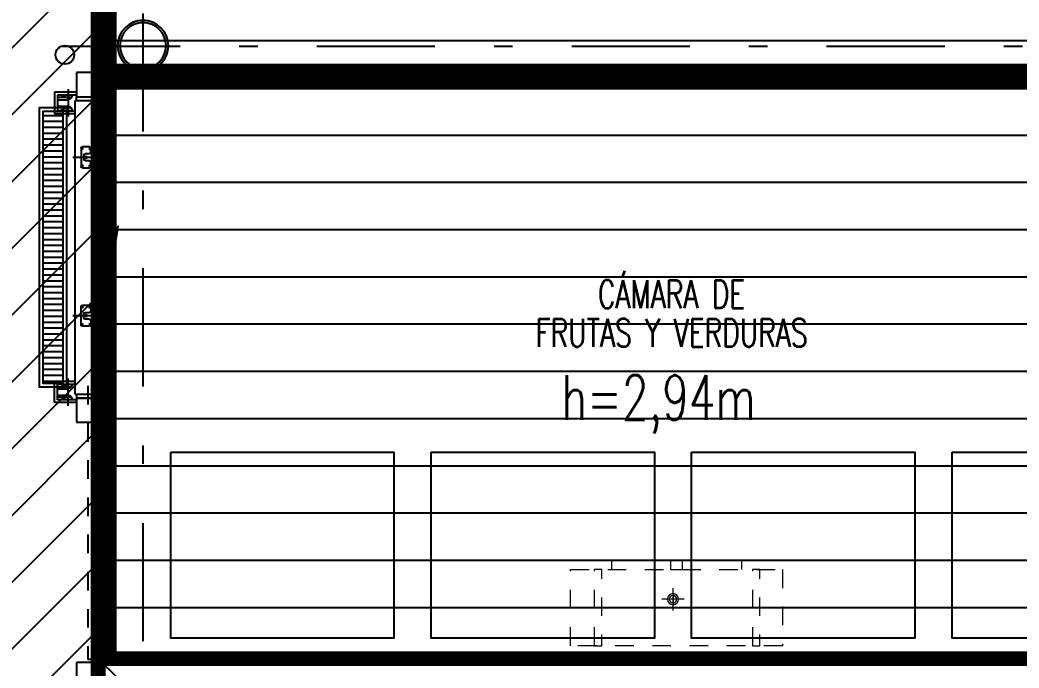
# Model space of a CAD drawing. Header units: millimetres. Extents: x -77 to 207, y -160 to 187.
# Drawn here: x -43.1 to -37.73, y 11.36 to 14.84 of the extents above; entities that cross this region are included whole.
import ezdxf
from ezdxf.enums import TextEntityAlignment as Align
from ezdxf.xclip import XClip

# ---------------------------------------------------------------- set-up
doc = ezdxf.new("R2010")
doc.units = ezdxf.units.MM
doc.header["$LTSCALE"] = 0.1
for name, pattern in [('X REF - ANELO INST bind$0$X REF - ANELO$0$DASHDOT2', [12.7, 6.35, -3.175, 0, -3.175]), ('X REF - ANELO INST bind$0$X REF - ANELO$0$DASHED', [0.75, 0.5, -0.25]), ('X REF - ANELO INST bind$0$X REF - ANELO$0$PLANO BASE ROCA II-2$0$HIDDEN', [0.375, 0.25, -0.125])]:
    doc.linetypes.add(name, pattern=pattern)
for name, color, linetype in [('C01 Foil blanco', 30, 'Continuous'), ('C07 P media Tº', 140, 'Continuous'), ('X REF - ANELO INST bind$0$X REF - ANELO$0$A-CAMARA', 7, 'Continuous'), ('X REF - ANELO INST bind$0$X REF - ANELO$0$C-CÁMARA', 8, 'Continuous'), ('X REF - ANELO INST bind$0$X REF - ANELO$0$C-METALICA', 8, 'Continuous'), ('X REF - ANELO INST bind$0$X REF - ANELO$0$D-POSTE HG10', 8, 'Continuous'), ('X REF - ANELO INST bind$0$X REF - ANELO$0$E-GENERAL', 8, 'Continuous'), ('X REF - ANELO INST bind$0$X REF - ANELO$0$E-REJILLAS', 8, 'Continuous'), ('X REF - ANELO INST bind$0$X REF - ANELO$0$MET-COLUMNA METALICA', 7, 'Continuous'), ('X REF - ANELO INST bind$0$X REF - ANELO$0$MET-EJE CABRIADAS', 8, 'X REF - ANELO INST bind$0$X REF - ANELO$0$DASHDOT2'), ('X REF - ANELO INST bind$0$X REF - ANELO$0$R-NOMBRE LOCAL', 7, 'Continuous')]:
    doc.layers.add(name, color=color, linetype=linetype)
doc.layers.add('X REF - ANELO INST bind$0$X REF - ANELO$0$E-EVAPORADORES', color=8, linetype='Continuous', lineweight=15)
doc.styles.get("Standard").update_dxf_attribs({"font": 'arial.ttf'})
doc.styles.add('X REF - ANELO INST bind$0$X REF - ANELO$0$VAUX', font='romans.shx', dxfattribs={"width": 0.85})

# ---------------------------------------------------------------- blocks, each defined once
blk = doc.blocks.new('X REF - ANELO INST bind$0$X REF - ANELO$0$CMET REDONDA')
at = {"layer": 'X REF - ANELO INST bind$0$X REF - ANELO$0$MET-COLUMNA METALICA'}
h = blk.add_hatch(color=256, dxfattribs=at)
h.paths.add_polyline_path([(0, 0.1241), (0, 0.1366, -0.414214), (0.1365, 0.0001), (0.124, 0.0001, 0.414214)])
h.paths.add_polyline_path([(0, -0.1364), (0, -0.1239, 0.414214), (0.124, 0.0001), (0.1365, 0.0001, -0.414214)])
h.paths.add_polyline_path([(0, -0.1239), (0, -0.1364, -0.414214), (-0.1365, 0.0001), (-0.124, 0.0001, 0.414214)])
h.paths.add_polyline_path([(0, 0.1366), (0, 0.1241, 0.414214), (-0.124, 0.0001), (-0.1365, 0.0001, -0.414214)])
h = blk.add_hatch(color=256, dxfattribs=at)
h.paths.add_polyline_path([(0, 0.124), (0, 0.1365, -0.414214), (0.1365, 0), (0.124, 0, 0.414214)])
h.paths.add_polyline_path([(0, -0.1365), (0, -0.124, 0.414214), (0.124, 0), (0.1365, 0, -0.414214)])
h.paths.add_polyline_path([(0, -0.124), (0, -0.1365, -0.414214), (-0.1365, 0), (-0.124, 0, 0.414214)])
h.paths.add_polyline_path([(0, 0.1365), (0, 0.124, 0.414214), (-0.124, 0), (-0.1365, 0, -0.414214)])
for centre, radius in [((0, 0.0001), 0.1365), ((0, 0), 0.1365), ((0, 0.0001), 0.124), ((0, 0), 0.124)]:
    blk.add_circle(centre, radius, dxfattribs=at)
blk = doc.blocks.new('X REF - ANELO INST bind$0$X REF - ANELO$0$rejilla 150x015')
at = {"layer": 'X REF - ANELO INST bind$0$X REF - ANELO$0$E-REJILLAS'}
h = blk.add_hatch(dxfattribs=at)
h.set_pattern_fill('LINE', color=256, scale=0.01, angle=180, style=0)
h.set_pattern_definition([(180, (2012.012498, 1180.220005), (-4e-18, -0.03175), [])])
h.paths.add_polyline_path([(2012.0125, 1178.76), (2012.1225, 1178.76), (2012.1225, 1180.22), (2012.0125, 1180.22)])
for points in [[(2011.9925, 1178.74), (2011.9925, 1180.24), (2012.1425, 1180.24), (2012.1425, 1178.74)], [(2012.0125, 1178.76), (2012.0125, 1180.22), (2012.1225, 1180.22), (2012.1225, 1178.76)]]:
    blk.add_lwpolyline(points, close=True, dxfattribs=at)
blk = doc.blocks.new('X REF - ANELO INST bind$0$X REF - ANELO$0$P Cam Corred 150')
at = {"layer": 'X REF - ANELO INST bind$0$X REF - ANELO$0$A-CAMARA'}
for p, q in [((0.0599, 1.86), (0.0599, 1.66)), ((-0.0001, 1.66), (0.0599, 1.66)), ((0.0599, 0.16), (-0.0001, 0.16)), ((0.0599, -0.04), (0.0599, 0.16))]:
    blk.add_line(p, q, dxfattribs=at)
at = {"layer": 'X REF - ANELO INST bind$0$X REF - ANELO$0$C-CÁMARA'}
for p, q in [((0.0599, 1.7205), (0.0599, 1.85)), ((0.0599, 1.85), (0.1756, 1.85)), ((0.1756, 1.85), (0.1757, 1.7205)), ((0.1757, 1.7205), (0.0599, 1.7205)), ((0.1757, 1.7205), (0.0599, 1.7205)), ((0.1757, 1.745), (0.2947, 1.745)), ((0.1757, 1.729), (0.2788, 1.729)), ((0.1757, 1.7), (0.1757, 1.7205)), ((0.2219, 1.7613), (0.2219, 1.6142)), ((0.2301, 1.7163), (0.2621, 1.729)), ((0.2788, 1.729), (0.2788, 1.6452)), ((0.2947, 1.745), (0.2948, 1.6292)), ((0.06, 0.1519), (0.0599, 1.7082)), ((0.0836, 1.6682), (0.0599, 1.6682)), ((0.1844, 1.7), (0.0836, 1.7)), ((0.0837, 0.12), (0.0836, 1.7)), ((0.1845, 0.12), (0.1844, 1.7)), ((0.2043, 1.7163), (0.2788, 1.7163)), ((0.2788, 1.7041), (0.2287, 1.7041)), ((0.2788, 1.6701), (0.2287, 1.6701)), ((0.0599, 1.66), (-0.0001, 1.66)), ((-0.0001, 1.66), (-0.0001, 1.64)), ((-0.0001, 1.64), (0.0599, 1.64)), ((0.0599, 1.64), (0.0599, 1.66)), ((0.2788, 1.6452), (0.1844, 1.6452)), ((0.2948, 1.6292), (0.1844, 1.6292)), ((0.2061, 1.6608), (0.2788, 1.6608)), ((0.2287, 1.6608), (0.2662, 1.6452)), ((0.0872, 1.3383), (0.0872, 1.4515)), ((0.0872, 1.4515), (0.0931, 1.4515)), ((0.0931, 1.4515), (0.0931, 1.4285)), ((0.1061, 1.4511), (0.1446, 1.4511)), ((0.0931, 1.4285), (0.0931, 1.3613)), ((0.0991, 1.4176), (0.0991, 1.4442)), ((0.1088, 1.4133), (0.1303, 1.4133)), ((0.1373, 1.4063), (0.1373, 1.3835)), ((0.1516, 1.4442), (0.1516, 1.3453)), ((0.0931, 1.3613), (0.0931, 1.3383)), ((0.0991, 1.3453), (0.0991, 1.3722)), ((0.1303, 1.3765), (0.1088, 1.3765)), ((-0.0158, 1.321), (-0.0158, 0.8028)), ((0.0931, 1.3383), (0.0872, 1.3383)), ((0.1446, 1.3383), (0.1061, 1.3383)), ((-0.0158, 0.8028), (-0.0484, 1.0252)), ((0.0932, 0.5985), (0.0872, 0.5985)), ((0.0872, 0.5985), (0.0872, 0.4853)), ((0.0932, 0.5755), (0.0932, 0.5985)), ((0.0991, 0.5915), (0.0991, 0.5646)), ((0.1446, 0.5985), (0.1061, 0.5985)), ((0.1516, 0.4927), (0.1516, 0.5915)), ((0.0932, 0.5083), (0.0932, 0.5755)), ((0.1304, 0.5603), (0.1088, 0.5603)), ((0.1374, 0.5305), (0.1374, 0.5533)), ((0.0872, 0.4853), (0.0932, 0.4853)), ((0.0932, 0.4853), (0.0932, 0.5083)), ((0.0991, 0.5193), (0.0991, 0.4927)), ((0.1061, 0.4857), (0.1446, 0.4857)), ((0.1088, 0.5235), (0.1304, 0.5235)), ((0.0599, 0.18), (-0.0001, 0.18)), ((-0.0001, 0.18), (-0.0001, 0.16)), ((0.2949, 0.1908), (0.1845, 0.1908)), ((0.2789, 0.1748), (0.1845, 0.1748)), ((0.222, 0.0587), (0.222, 0.2058)), ((0.2288, 0.1592), (0.2663, 0.1748)), ((0.2789, 0.091), (0.2789, 0.1748)), ((0.2949, 0.075), (0.2949, 0.1908)), ((-0.0001, 0.16), (0.0599, 0.16)), ((0.0837, 0.1519), (0.06, 0.1519)), ((0.1845, 0.12), (0.0837, 0.12)), ((0.1758, 0.12), (0.1758, 0.075)), ((0.2062, 0.1592), (0.2789, 0.1592)), ((0.2789, 0.15), (0.2288, 0.15)), ((0.2789, 0.1159), (0.2288, 0.1159)), ((0.06, 0.0995), (0.1758, 0.0996)), ((0.1758, 0.0996), (0.06, 0.0995)), ((0.06, -0.03), (0.06, 0.0995)), ((0.1758, 0.0996), (0.1758, -0.03)), ((0.1758, 0.091), (0.2789, 0.091)), ((0.1758, 0.075), (0.2949, 0.075)), ((0.2044, 0.1037), (0.2789, 0.1037)), ((0.2302, 0.1037), (0.2622, 0.091)), ((0.1758, -0.03), (0.06, -0.03))]:
    blk.add_line(p, q, dxfattribs=at)
at = {"layer": 'X REF - ANELO INST bind$0$X REF - ANELO$0$C-CÁMARA', "linetype": 'X REF - ANELO INST bind$0$X REF - ANELO$0$PLANO BASE ROCA II-2$0$HIDDEN'}
for p in [(0.1163, 0.1652), (0.0601, -1.3065)]:
    blk.add_line(p, (0.1164, -1.3065), dxfattribs=at)
at = {"layer": 'X REF - ANELO INST bind$0$X REF - ANELO$0$C-CÁMARA'}
for points in [[(0.0503, 1.5162), (0.0503, 1.611), (0.0367, 1.611), (0.0367, 1.5162)], [(0.023, 1.5224), (0.023, 1.4276), (0.0094, 1.4276), (0.0094, 1.5224)], [(0.0503, 1.3391), (0.0503, 1.4339), (0.0367, 1.4339), (0.0367, 1.3391)], [(0.023, 1.3453), (0.023, 1.2505), (0.0094, 1.2505), (0.0094, 1.3453)], [(0.0503, 1.162), (0.0503, 1.2567), (0.0367, 1.2567), (0.0367, 1.162)], [(0.023, 1.1682), (0.0231, 1.0734), (0.0095, 1.0734), (0.0095, 1.1682)], [(0.0503, 0.9848), (0.0503, 1.0796), (0.0367, 1.0796), (0.0367, 0.9848)], [(0.0231, 0.9911), (0.0231, 0.8963), (0.0095, 0.8963), (0.0095, 0.9911)], [(0.0503, 0.8077), (0.0503, 0.9025), (0.0367, 0.9025), (0.0367, 0.8077)], [(0.0231, 0.814), (0.0231, 0.7192), (0.0095, 0.7192), (0.0095, 0.814)], [(0.0504, 0.6306), (0.0503, 0.7254), (0.0368, 0.7254), (0.0368, 0.6306)], [(0.0231, 0.6368), (0.0231, 0.5421), (0.0095, 0.5421), (0.0095, 0.6368)], [(0.0504, 0.4535), (0.0504, 0.5483), (0.0368, 0.5483), (0.0368, 0.4535)], [(0.0231, 0.4597), (0.0231, 0.3649), (0.0095, 0.3649), (0.0095, 0.4597)], [(0.0504, 0.2764), (0.0504, 0.3712), (0.0368, 0.3712), (0.0368, 0.2764)], [(0.0231, 0.2826), (0.0231, 0.1878), (0.0095, 0.1878), (0.0095, 0.2826)]]:
    blk.add_lwpolyline(points, close=True, dxfattribs=at)
for centre, radius in [((0.107, 1.4421), 0.00291), ((0.1246, 1.3941), 0.00441), ((0.1437, 1.4421), 0.00291), ((0.107, 1.3474), 0.00291), ((0.1437, 1.3474), 0.00291), ((0.107, 0.5895), 0.00291), ((0.1437, 0.5895), 0.00291), ((0.1246, 0.5427), 0.00441), ((0.107, 0.4947), 0.00291), ((0.1437, 0.4947), 0.00291)]:
    blk.add_circle(centre, radius, dxfattribs=at)
for centre, radius, start, end in [((0.2251, 1.7275), 0.0236, 176.3728, 278.8291), ((0.2251, 1.6467), 0.0236, 81.1796, 183.636), ((0.1061, 1.4442), 0.00699, 90.0044, 180.0044), ((0.1446, 1.4442), 0.00699, 0.0044, 90.0044), ((0.1108, 1.4311), 0.0179, 171.8182, 263.331), ((0.1303, 1.4063), 0.00699, 0.0044, 90.0044), ((0.1108, 1.3587), 0.0179, 96.6777, 188.1905), ((0.1061, 1.3453), 0.00699, 180.0044, 270.0044), ((0.1303, 1.3835), 0.00699, 270.0044, 0.0044), ((0.1446, 1.3453), 0.00699, 270.0044, 0.0044), ((0.1061, 0.5915), 0.00699, 90.0044, 180.0044), ((0.1446, 0.5915), 0.00699, 0.0044, 90.0044), ((0.1109, 0.5781), 0.0179, 171.8182, 263.331), ((0.1304, 0.5533), 0.00699, 0.0044, 90.0044), ((0.1109, 0.5058), 0.0179, 96.6777, 188.1905), ((0.1061, 0.4927), 0.00699, 180.0044, 270.0044), ((0.1304, 0.5305), 0.00699, 270.0044, 0.0044), ((0.1446, 0.4927), 0.00699, 270.0044, 0.0044), ((0.2252, 0.1733), 0.0236, 176.3728, 278.8291), ((0.2252, 0.0925), 0.0236, 81.1796, 183.636)]:
    blk.add_arc(centre, radius, start, end, dxfattribs=at)
at = {"layer": 'X REF - ANELO INST bind$0$X REF - ANELO$0$C-METALICA', "color": 8}
for p, q in [((0.0582, 1.3941), (0.1969, 1.3941)), ((0.0583, 0.5427), (0.1969, 0.5427))]:
    blk.add_line(p, q, dxfattribs=at)
blk.add_blockref('X REF - ANELO INST bind$0$X REF - ANELO$0$rejilla 150x015', (-2011.7645, -1178.58))
blk = doc.blocks.new('X REF - ANELO INST bind$0$X REF - ANELO$0$cortina 2.00')
at = {"layer": 'X REF - ANELO INST bind$0$X REF - ANELO$0$C-CÁMARA', "elevation": 0.0008}
for points in [[(2008.2405, 1451.4917), (2008.2405, 1451.4717), (2008.3005, 1451.4717), (2008.3005, 1451.4917)], [(2008.2405, 1449.4917), (2008.2405, 1449.5117), (2008.3005, 1449.5117), (2008.3005, 1449.4917)]]:
    blk.add_lwpolyline(points, dxfattribs=at)
for points in [[(2008.2491, 1451.2411), (2008.2491, 1451.457), (2008.2691, 1451.457), (2008.2691, 1451.2411)], [(2008.2778, 1451.0507), (2008.2778, 1451.2707), (2008.2978, 1451.2707), (2008.2978, 1451.0507)], [(2008.2491, 1450.8769), (2008.2491, 1451.0769), (2008.2691, 1451.0769), (2008.2691, 1450.8769)], [(2008.2778, 1450.7169), (2008.2778, 1450.9169), (2008.2978, 1450.9169), (2008.2978, 1450.7169)], [(2008.2491, 1450.5499), (2008.2491, 1450.7499), (2008.2691, 1450.7499), (2008.2691, 1450.5499)], [(2008.2778, 1450.3795), (2008.2778, 1450.5795), (2008.2978, 1450.5795), (2008.2978, 1450.3795)], [(2008.2491, 1450.2056), (2008.2491, 1450.4056), (2008.2691, 1450.4056), (2008.2691, 1450.2056)], [(2008.2778, 1450.0456), (2008.2778, 1450.2456), (2008.2978, 1450.2456), (2008.2978, 1450.0456)], [(2008.2491, 1449.8787), (2008.2491, 1450.0787), (2008.2691, 1450.0787), (2008.2691, 1449.8787)], [(2008.2778, 1449.7152), (2008.2778, 1449.9152), (2008.2978, 1449.9152), (2008.2978, 1449.7152)], [(2008.2491, 1449.5518), (2008.2491, 1449.7518), (2008.2691, 1449.7518), (2008.2691, 1449.5518)]]:
    blk.add_lwpolyline(points, close=True, dxfattribs=at)
blk = doc.blocks.new('X REF - ANELO INST bind$0$X REF - ANELO$0$EVAPORADOR')
at = {"layer": 'X REF - ANELO INST bind$0$X REF - ANELO$0$E-EVAPORADORES', "linetype": 'X REF - ANELO INST bind$0$X REF - ANELO$0$DASHED'}
for p, q in [((-0.41, 0), (-0.41, -1.14)), ((0, 0), (-0.41, 0)), ((0, -1.14), (0, 0)), ((-0.46, -0.54), (-0.46, -0.22)), ((-0.46, -0.22), (-0.41, -0.22)), ((-0.41, -0.54), (-0.46, -0.54)), ((-0.41, -0.54), (-0.41, -0.6)), ((-0.46, -0.92), (-0.46, -0.6)), ((-0.46, -0.6), (-0.41, -0.6)), ((-0.46, -0.92), (-0.41, -0.92)), ((-0.41, -1.14), (0, -1.14))]:
    blk.add_line(p, q, dxfattribs=at)
at = {"layer": 'X REF - ANELO INST bind$0$X REF - ANELO$0$E-EVAPORADORES', "linetype": 'Continuous', "lineweight": 5, "ltscale": 0.01}
for p, q in [((-0.2502, -0.611), (-0.2502, -0.491)), ((-0.1902, -0.551), (-0.3102, -0.551)), ((-0.2752, -0.551), (-0.2252, -0.551))]:
    blk.add_line(p, q, dxfattribs=at)
at = {"layer": 'X REF - ANELO INST bind$0$X REF - ANELO$0$E-EVAPORADORES', "linetype": 'X REF - ANELO INST bind$0$X REF - ANELO$0$DASHED', "flags": 128}
for points in [[(0, -0.1277), (0, -0.1677), (-0.41, -0.1677), (-0.41, -0.1277)], [(0, -0.9782), (0, -1.0182), (-0.41, -1.0182), (-0.41, -0.9782)]]:
    blk.add_lwpolyline(points, close=True, dxfattribs=at)
at = {"layer": 'X REF - ANELO INST bind$0$X REF - ANELO$0$E-EVAPORADORES', "linetype": 'Continuous', "lineweight": 5, "ltscale": 0.01}
for radius in [0.03, 0.02]:
    blk.add_circle((-0.2502, -0.551), radius, dxfattribs=at)
blk = doc.blocks.new('X REF - ANELO INST bind$0$X REF - ANELO$0$N Local')
at = {"layer": 'X REF - ANELO INST bind$0$X REF - ANELO$0$R-NOMBRE LOCAL', "lineweight": 0, "style": 'X REF - ANELO INST bind$0$X REF - ANELO$0$VAUX', "width": 0.85}
for p in [(6337.5718, -934.4549), (6337.5718, -934.7149)]:
    blk.add_attdef('NOMBRE', text='', height=0.1823, dxfattribs=at).set_placement(p, align=Align.CENTER)
blk = doc.blocks.new('X REF - ANELO INST bind$0$X REF - ANELO')
at = {"layer": 'X REF - ANELO INST bind$0$X REF - ANELO$0$D-POSTE HG10'}
h = blk.add_hatch(dxfattribs=at)
h.set_pattern_fill('ANGLE', color=256, angle=180)
h.set_pattern_definition([(180, (1974.985, 1191.094), (-3e-15, -6.985), [5.08, -1.905]), (270, (1974.985, 1191.094), (6.985, -3e-15), [5.08, -1.905])])
edge = h.paths.add_edge_path()
edge.add_arc((-42.8551, 14.6556), 0.05, 180, 540, ccw=False)
at = {"layer": 'X REF - ANELO INST bind$0$X REF - ANELO$0$A-CAMARA'}
for points in [[(-42.6764, 14.5681), (-42.6764, 14.5681), (-42.6164, 14.5081), (-42.6164, 14.5081), (-42.6164, 14.5081), (-42.6164, 14.5081), (-36.2546, 14.5081), (-36.2546, 14.5081), (-36.2546, 14.5681), (-36.2546, 14.5681), (-42.6764, 14.5681)], [(-42.6164, 14.5081), (-42.6164, 14.5081), (-42.6164, 14.5081), (-42.6764, 14.5681), (-42.6764, 14.5681), (-42.6764, 14.5681), (-42.6764, 14.3701), (-42.6764, 14.3701), (-42.6164, 14.3701), (-42.6164, 14.3701), (-42.6164, 14.5081)], [(-42.6164, 12.8701), (-42.6164, 12.8701), (-42.6164, 12.8701), (-42.6764, 12.8701), (-42.6764, 12.8701), (-42.6764, 12.8701), (-42.6764, 11.4081), (-42.6764, 11.4081), (-42.6164, 11.4081), (-42.6164, 11.4081), (-42.6164, 12.8701)], [(-42.6764, 11.1971), (-42.6764, 11.1971), (-42.6764, 11.1971), (-42.5764, 11.1971), (-42.5764, 11.1971), (-42.5764, 11.1971), (-42.5764, 11.3081), (-42.5764, 11.3081), (-42.6764, 11.4081), (-42.6764, 11.4081), (-42.6764, 11.1971)], [(-42.6764, 11.4081), (-42.6764, 11.4081), (-42.6764, 11.4081), (-42.5764, 11.3081), (-42.5764, 11.3081), (-42.5764, 11.3081), (-34.7892, 11.3081), (-34.7892, 11.3081), (-34.6892, 11.4081), (-34.6892, 11.4081), (-42.6764, 11.4081)]]:
    blk.add_lwpolyline(points, dxfattribs=at)
at = {"layer": 'X REF - ANELO INST bind$0$X REF - ANELO$0$D-POSTE HG10'}
blk.add_circle((-42.8551, 14.6556), 0.05, dxfattribs=at)
at = {"layer": 'X REF - ANELO INST bind$0$X REF - ANELO$0$E-GENERAL'}
for points in [[(-42.2863, 12.5181), (-41.0863, 12.5181), (-41.0863, 11.5181), (-42.2863, 11.5181)], [(-40.8863, 12.5181), (-39.6863, 12.5181), (-39.6863, 11.5181), (-40.8863, 11.5181)], [(-39.4863, 12.5181), (-38.2863, 12.5181), (-38.2863, 11.5181), (-39.4863, 11.5181)], [(-38.0863, 12.5181), (-36.8863, 12.5181), (-36.8863, 11.5181), (-38.0863, 11.5181)]]:
    blk.add_lwpolyline(points, close=True, dxfattribs=at)
at = {"layer": 'X REF - ANELO INST bind$0$X REF - ANELO$0$MET-EJE CABRIADAS'}
for p, q in [((-42.4351, -0.8271, -0.0011), (-42.4351, 42.1137, -0.0011)), ((1.6043, 14.6999), (-54.2799, 14.6999))]:
    blk.add_line(p, q, dxfattribs=at)
at = {"xscale": -1}
for name, p in [('X REF - ANELO INST bind$0$X REF - ANELO$0$cortina 2.00', (1965.6241, -1434.9236)), ('X REF - ANELO INST bind$0$X REF - ANELO$0$P Cam Corred 150', (-42.6162, 12.7101)), ('X REF - ANELO INST bind$0$X REF - ANELO$0$P Cam Corred 150', (-42.6165, 9.5371))]:
    blk.add_blockref(name, p, dxfattribs=at)
ref = blk.add_blockref('X REF - ANELO INST bind$0$X REF - ANELO$0$N Local', (5030.463, 760.8579), dxfattribs=dict(xscale=-0.7999999999999545, yscale=0.8000000000000114, zscale=0.8))
ref.add_attrib('NOMBRE', 'CÁMARA DE', dxfattribs={"layer": 'X REF - ANELO INST bind$0$X REF - ANELO$0$R-NOMBRE LOCAL', "lineweight": 0, "height": 0.15, "style": 'X REF - ANELO INST bind$0$X REF - ANELO$0$VAUX', "width": 0.7}).set_placement((-39.5944, 13.294), align=Align.CENTER)
ref.add_attrib('NOMBRE', 'FRUTAS Y VERDURAS', dxfattribs={"layer": 'X REF - ANELO INST bind$0$X REF - ANELO$0$R-NOMBRE LOCAL', "lineweight": 0, "height": 0.15, "style": 'X REF - ANELO INST bind$0$X REF - ANELO$0$VAUX', "width": 0.7}).set_placement((-39.5944, 13.086), align=Align.CENTER)
at = {"layer": 'X REF - ANELO INST bind$0$X REF - ANELO$0$E-EVAPORADORES', "extrusion": (0, 0, -1), "zscale": -1, "rotation": 270}
blk.add_blockref('X REF - ANELO INST bind$0$X REF - ANELO$0$EVAPORADOR', (40.1373, 11.4781), dxfattribs=at)
at = {"layer": 'X REF - ANELO INST bind$0$X REF - ANELO$0$MET-COLUMNA METALICA', "xscale": -1}
blk.add_blockref('X REF - ANELO INST bind$0$X REF - ANELO$0$CMET REDONDA', (-42.4351, 14.7045, -0.0011), dxfattribs=at)
blk = doc.blocks.new('X REF - ANELO INST bind')
ref = blk.add_blockref('X REF - ANELO INST bind$0$X REF - ANELO', (0, 0))
XClip(ref).set_block_clipping_path([(-76.9680737415, -24.7711317477), (92.9860355418, 61.1669630168)])

msp = doc.modelspace()

# ---------------------------------------------------------------- hatches: boundary and pattern name
at = {"layer": 'C01 Foil blanco'}
h = msp.add_hatch(dxfattribs=at)
h.set_pattern_fill('ANSI31', color=256, scale=0.08, style=0)
edge = h.paths.add_edge_path()
edge.add_line((-49.0214, 4.5849), (-49.0214, 14.5609))
edge.add_line((-49.0214, 14.5609), (-53.1984, 14.5609))
edge.add_line((-53.1984, 14.5609), (-53.1984, 16.7143))
edge.add_line((-53.1984, 16.7143), (-49.0215, 16.7143))
edge.add_line((-49.0215, 16.7143), (-49.0215, 37.3805))
edge.add_line((-49.0215, 37.3805), (-26.4226, 37.3805))
edge.add_line((-26.4226, 37.3805), (-26.4226, 33.4266))
edge.add_line((-26.4226, 33.4266), (-29.1206, 33.4266))
edge.add_line((-29.1206, 33.4266), (-29.1206, 29.2452))
edge.add_line((-29.1206, 29.2452), (-42.6771, 29.2452))
edge.add_line((-42.6771, 29.2452), (-42.6764, 4.5849))
edge.add_line((-42.6764, 4.5849), (-49.0214, 4.585))
at = {"layer": 'C07 P media Tº'}
h = msp.add_hatch(dxfattribs=at)
h.set_pattern_fill('LINE', color=256, scale=0.08, style=0)
h.paths.add_polyline_path([(-32.7369, 14.5681), (-32.7369, 16.5702), (-42.6164, 16.5702), (-42.6164, 14.5681)])
h = msp.add_hatch(dxfattribs=at)
h.set_pattern_fill('LINE', color=256, scale=0.08, style=0)
h.paths.add_polyline_path([(-42.6164, 11.4081), (-42.6164, 14.5081), (-36.5564, 14.5081), (-36.5562, 11.4081)])

# ---------------------------------------------------------------- linework, layer by layer
at = {"layer": 'C01 Foil blanco', "const_width": 0.08, "elevation": -0.0366}
msp.add_lwpolyline([(-49.0214, 4.5849), (-49.0214, 14.5609), (-53.1984, 14.5609), (-53.1984, 16.7143), (-49.0215, 16.7143), (-49.0215, 37.3805), (-26.4226, 37.3805), (-26.4226, 33.4266), (-29.1206, 33.4266), (-29.1206, 29.2452), (-29.1206, 29.2452), (-42.6771, 29.2452), (-42.6764, 4.5849), (-49.0214, 4.585)], dxfattribs=at)
at = {"layer": 'C07 P media Tº', "const_width": 0.08}
for points, elevation in [([(-32.7369, 14.5681), (-32.7369, 16.5702), (-42.6164, 16.5702), (-42.6164, 14.5681), (-32.7369, 14.5681)], -0.0113), ([(-42.6164, 11.4081), (-42.6164, 14.5081), (-36.5564, 14.5081), (-36.5562, 11.4081), (-42.6164, 11.4081)], -0.0011)]:
    msp.add_lwpolyline(points, dxfattribs=dict(at, elevation=elevation))

# ---------------------------------------------------------------- block references
msp.add_blockref('X REF - ANELO INST bind', (0, 0))

# ---------------------------------------------------------------- texts
at = {"layer": 'C07 P media Tº', "color": 7, "insert": (-40.1852, 12.9322), "char_height": 0.24, "width": 1.280986, "attachment_point": 1}
msp.add_mtext('{\\Fromans|c0;\\W0.7;h=2,94m}', dxfattribs=at)

doc.saveas('drawing.dxf')
